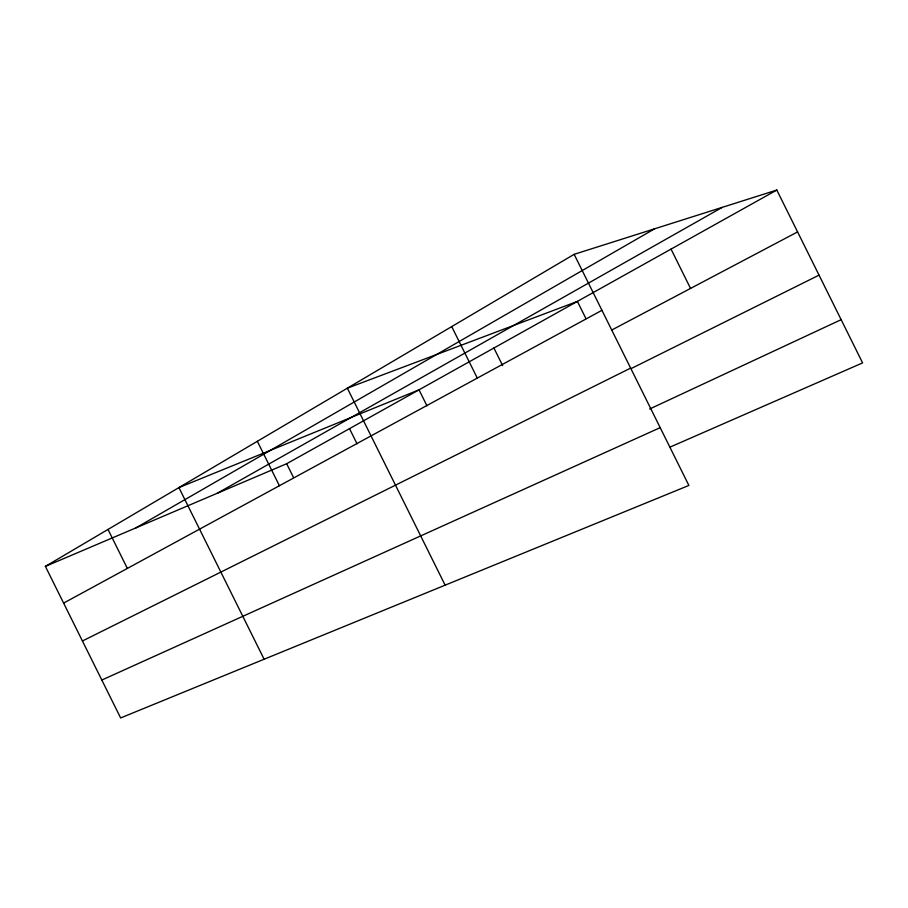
<?xml version="1.0" encoding="UTF-8"?>
<svg xmlns="http://www.w3.org/2000/svg" width="908" height="908" viewBox="0 0 908 908"><rect width="100%" height="100%" fill="white"/><g stroke="black" fill="none" stroke-linecap="round" stroke-linejoin="round"><path stroke-width="1.36" d="M574.151 254.331L688.877 485.44L120.628 717.944L45.4 566.388L574.151 254.331L776.805 190.056L862.6 362.894L670.161 447.054M136.007 527.832L654.623 228.816M217.318 493.237L722.257 207.364M45.4 566.388L286.667 463.727L776.805 190.056M63.617 603.094L601.936 310.309M612.003 329.899L797.587 231.915M82.435 640.991L630.629 368.103M631.196 368.557L819.039 275.135M649.685 408.986L841.149 319.673M101.821 680.047L660.184 427.645M671.035 249.11L690.545 288.426M585.978 318.697L577.397 301.399L347.355 388.181L445.136 585.172M493.918 348.014L502.612 365.538M451.719 326.596L477.29 378.103M426.964 405.831L419.019 389.827L178.921 487.596L264.114 659.231M349.512 428.633L357.037 443.796M286.667 463.727L293.511 477.506M257.35 441.311L279.403 485.735M108.007 529.443L127.358 568.431"/></g></svg>
